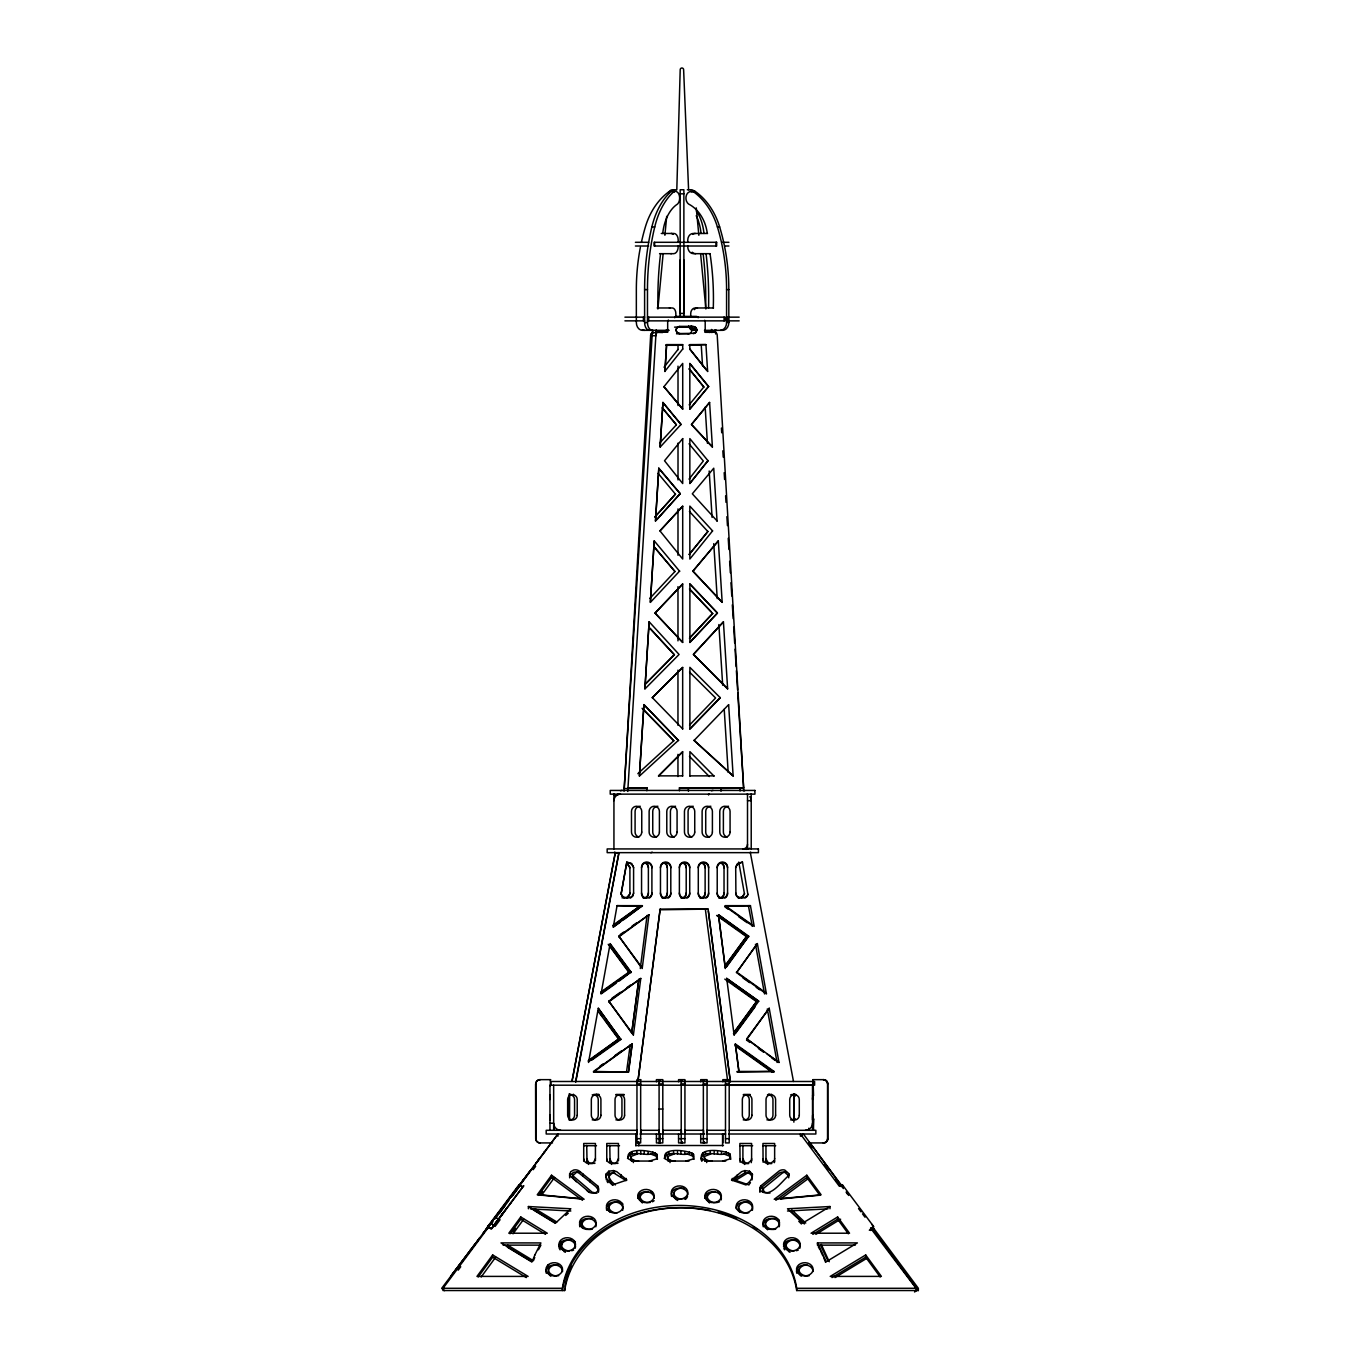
<?xml version="1.0" encoding="UTF-8"?>
<svg xmlns="http://www.w3.org/2000/svg" width="1360" height="1360" viewBox="0 0 1360 1360"><rect width="100%" height="100%" fill="white"/><g stroke="black" fill="none" stroke-linecap="round" stroke-linejoin="round"><path stroke-width="1.5" d="M550.086 1098.251L550.001 1099.492L550.001 1095.344M680.17 317.152L680.17 259.964M683.876 317.152L683.876 259.964M812.617 1117.631L812.804 1115.234L812.702 1120.028L812.583 1115.234M812.77 1098.251L812.77 1099.492L812.787 1094.698L812.583 1096.109M550.12 1120.028L550.035 1115.234L550.103 1118.617M550.001 1098.251L550.103 1097.095M550.001 1097.095L550.103 1096.109M812.617 1118.617L812.719 1117.631L812.787 1120.028M812.77 1096.109L812.583 1099.492L812.787 1095.344M550.001 1096.109L550.103 1095.344M812.702 1118.617L812.6 1120.028M550.018 1120.028L550.001 1117.631M813.28 1119.858L813.501 1118.617L813.127 1130.296M813.518 1130.228L813.552 1118.991M788.698 1177.845L788.749 1173.595L784.788 1170.059A5.916 4.726 0 0 0 782.289 1169.872A5.814 4.641 0 0 0 778.855 1171.215L760.631 1186.039L759.747 1190.17L762.518 1186.617L778.855 1173.442A5.814 4.641 0 0 1 784.737 1172.286L788.749 1175.822L788.749 1173.595M630.53 1156.136L631.533 1161.202L631.227 1156.374L637.568 1153.926M667.199 1156.136L668.202 1161.202L667.896 1156.374L674.237 1153.926M703.885 1156.136L704.871 1161.202L704.582 1156.374L710.923 1153.926M627.929 788.664L624.223 788.443L650.658 335.393A3.281 3.281 0 0 1 653.531 332.333M624.053 791.214L652.511 329.681M627.759 791.452L656.217 329.919M639.404 775.863L643.909 704.65L678.504 740.486L643.909 704.65M644.912 688.721L649.128 621.758L679.082 654.466L644.912 688.959L649.128 621.758M650.369 602.174L654.228 540.855L679.643 571.285M658.801 468.214L655.486 520.931L680.221 493.578L658.801 468.214L655.486 521.169M660.144 446.896L662.949 402.441L681.071 424.371L660.144 447.117L662.949 402.441M682.72 349.231L682.72 344.607L666.604 344.607L664.921 371.314L682.72 348.993M643.909 704.888L639.404 776.101L678.504 740.265M664.921 371.535L666.604 344.607M598.621 1187.943L598.621 1190.17L595.833 1186.617L579.496 1173.442A5.916 4.726 0 0 0 573.563 1172.286L569.619 1175.822L570.639 1171.725L573.563 1170.059A5.916 4.726 0 0 1 576.079 1169.872A5.814 4.641 0 0 1 579.496 1171.215L597.737 1186.039L598.434 1192.176L598.434 1189.949C596.258 1194.641 589.373 1193.774 586.534 1190.153M657.883 308.992L663.085 254.235M664.887 235.28L666.706 216.325M657.424 1159.315L656.778 1154.147C651.542 1150.118 623.798 1146.752 628.524 1158.975L632.774 1161.015L638.605 1161.049M694.11 1159.315L693.464 1154.147C688.228 1150.118 660.467 1146.752 665.21 1158.975L669.46 1161.015L675.291 1161.049M730.779 1159.315L730.133 1154.147C724.897 1150.118 697.136 1146.752 701.879 1158.975L701.879 1161.202L700.944 1159.315M752.403 1174.19L752.029 1177.692A23.154 18.496 0 0 1 749.513 1181.653L746.011 1184.968L731.459 1180.004L741.591 1171.674L744.855 1170.586L749.547 1171.215L752.403 1174.19L752.029 1179.919M640.288 968.558L647.071 915.45M642.192 968.558L648.975 914.77L618.817 936.19L640.951 966.892M660.161 909.109L637.891 1081.489L660.161 909.109L708.101 909.109L730.371 1081.319M631.737 1032.529L638.605 980.509M630.241 1044.667L626.603 1071.442M631.737 1033.209L638.894 979.115M628.507 1071.442L632.145 1043.97L593.487 1071.442L628.507 1072.122L593.487 1072.122L632.145 1043.97M633.352 1035.3L640.781 978.435L608.77 1001.181L632.128 1033.617M628.507 1072.122L632.145 1044.667M629.901 892.959L629.068 896.189L626.773 898.042M633.59 892.959L632.74 896.189L630.462 898.042M735.692 867.782L737.528 863.498L742.458 862.07L747.983 894.965M744.515 893.656L741.387 898.042M561.527 1242.598L561.238 1244.315A8.279 6.613 0 0 0 569.517 1250.928M627.521 1158.482C630.496 1149.353 644.708 1156.102 651.117 1153.926M664.207 1158.482C667.182 1149.353 681.394 1156.102 687.786 1153.926M700.876 1158.482C703.851 1149.353 718.063 1156.102 724.472 1153.926M595.425 1158.601L593.691 1162.205L591.481 1163.327A5.814 4.658 0 0 1 587.129 1163.157A5.916 4.726 0 0 1 584.341 1160.998L583.712 1158.907M618.46 1158.601L616.743 1162.205L614.533 1163.327A5.814 4.658 0 0 1 610.164 1163.157A5.916 4.726 0 0 1 607.376 1160.998L606.764 1158.907M751.281 1162.664L751.604 1158.601M774.639 1160.828L774.316 1162.664L774.639 1158.601M588.523 1062.466L598.298 1008.27L620.789 1039.516L591.906 1060.035M620.143 922.165L613.292 927.044L617.066 905.658L642.396 905.658L623.56 919.734M626.824 862.07L621.129 893.928L626.824 862.07L631.754 863.498L633.59 867.782M573.461 1094.239L573.291 1095.14L569.653 1094.46L573.376 1094.766M575.739 1082.186L618.885 853.332L615.23 852.652L571.999 1081.319L615.247 853.332M575.603 1081.489L618.885 852.652M534.735 1257.473L533.409 1260.72L507.45 1244.995M762.739 1190.17L762.739 1187.943L762.926 1192.176L763.64 1188.266L781.864 1173.442A5.814 4.641 0 0 1 786.522 1172.099M629.68 894.285L626.773 897.362L622.03 897.872M633.369 894.285C631.482 899.266 623.186 899.266 621.299 894.285M735.913 866.473L737.528 864.195L742.458 862.07M747.983 894.285C746.011 899.776 736.117 899.062 735.692 892.959M538.424 1249.789L540.906 1245.148L503.098 1245.131M572.628 1175.822L576.572 1172.286A5.916 4.726 0 0 1 580.312 1172.337M788.698 1175.601C781.796 1181.228 769.267 1199.928 759.934 1189.949L759.934 1192.176L759.747 1187.943M492.677 1254.957L476.986 1276.394L528.122 1276.411L492.677 1254.957L492.677 1257.184L478.193 1276.972M520.744 1216.962L508.844 1233.214L547.298 1233.231L520.744 1216.962L520.744 1219.189L510.034 1233.809M551.548 1175.227L537.234 1194.794L584.12 1199.248L551.548 1175.227L551.548 1177.471L538.424 1195.389M513.026 1231.582L515.406 1228.335M542.623 1191.53L540.243 1194.794L581.009 1198.67M481.185 1276.972L495.686 1257.184M513.026 1233.809L523.736 1219.189M541.433 1195.389L554.557 1177.471M757.367 943.602L736.491 972.655L757.367 943.602L766.445 993.956L738.157 973.845M734.689 1031.271L756.823 1001.181L734.91 985.609M733.465 1033.617L756.823 1001.181M734.145 1034.603L758.727 1001.181L726.699 978.435L758.727 1001.181M735.369 1033.617L755.038 1006.893M763.691 1051.586L746.708 1038.836L769.199 1008.27L778.974 1062.466L767.091 1054M746.708 1039.516L769.199 1008.27M724.642 966.212L746.776 936.19L741.744 932.62M724.642 966.892L746.776 936.19M748.68 936.19L725.305 967.878L718.522 914.77L748.68 936.19L726.546 966.892M533.154 1169.702L535.619 1166.353M710.056 1210.417A118.048 94.316 0 0 0 564.655 1290.538L443.02 1290.538L443.02 1288.294L488.563 1227.145L491.759 1228.675L523.787 1185.665L522.954 1186.753L519.928 1185.291L557.94 1134.002L557.94 1136.229M501.568 1208.87L503.251 1206.609L483.174 1233.299L503.37 1206.609L501.653 1208.87M458.201 1270.155L460.734 1266.755M495.074 1226.448L500.072 1219.733M508.759 1199.333L530.893 1169.94L505.937 1203.158M487.56 1228.93L487.56 1226.703L518.925 1184.849L518.925 1187.093L512.737 1195.355M451.282 1275.748L451.197 1275.748M470.594 1250.112L469.846 1250.996L470.509 1250.112M486.183 1229.321L486.744 1228.658M506.413 1202.495L508.198 1200.081M535.891 1163.395L536.979 1161.95M492.915 1221.79L486.081 1229.542M499.12 1213.528L509.014 1200.302M495.091 1218.883L505.121 1205.504M511.394 1197.123L518.925 1187.093M522.155 1181.619L523.311 1180.072M537.557 1161.1L539.104 1159.06L538.101 1160.437M498.763 1218.764L492.864 1226.601M460.309 1263.644L461.074 1262.76L460.411 1263.644M475.864 1242.972L450.636 1276.479L474.81 1244.536M477.309 1241.085L479.808 1237.77L477.394 1241.068M535.823 1163.395L536.724 1162.29M557.889 1134.087L441.66 1288.362L444.618 1290.606M492.915 1226.601L506.226 1208.836M501.194 1215.534L503.88 1211.998L501.364 1215.33M509.881 1204.025L511.173 1202.308M487.56 1226.703L489.209 1224.51M751.281 1160.437L747.66 1163.327A5.814 4.658 0 0 1 743.308 1163.157A5.916 4.726 0 0 1 740.52 1160.998L739.891 1158.907M774.316 1160.437L770.712 1163.327A5.814 4.658 0 0 1 766.343 1163.157A5.916 4.726 0 0 1 763.555 1160.998L762.943 1158.907M664.037 367.217L678.028 349.452M689.044 479.128L703.324 460.989L689.044 443.768M689.843 483.327L708.016 460.547M663.952 386.699L682.72 363.409L682.72 409.207L663.952 386.699L682.72 408.986M689.163 554.336L707.897 531.352M689.163 554.574L707.897 531.573L689.418 511.445M709.597 402.441L691.475 424.592L712.402 447.117L709.597 402.441L691.475 424.371L712.402 446.896M689.163 404.838L703.885 386.937L689.163 368.798M689.826 408.986L708.594 386.478L689.826 363.409L689.826 409.207L708.594 386.478M718.318 540.855L692.903 571.285L722.177 602.395L718.318 540.855L692.903 571.064L722.177 602.174M654.908 516.834L675.529 494.037L654.908 517.055M656.863 519.639L680.221 493.578M659.957 530.893L682.703 506.107L682.703 559.045L659.957 530.893L682.703 506.345M693.464 654.245L723.418 621.758L727.634 688.959L693.464 654.466L727.634 688.721M693.464 654.466L723.418 621.996M659.634 443.071L676.379 424.813L663.442 409.156M689.52 638.095L712.742 613.394L689.52 638.333M689.877 642.277L717.434 612.935L689.877 583.882L689.877 642.498L717.434 613.156L689.877 584.103M649.842 598.417L674.951 571.523L654.024 546.652M679.643 571.064L650.369 602.395L654.228 540.855M747.354 896.189L745.076 898.042M655.112 612.935L682.669 583.882L682.669 642.498L655.112 613.156L682.669 642.277M655.112 613.156L682.669 584.103M605.965 1174.19L608.804 1171.215L613.496 1170.586L616.76 1171.674L626.909 1180.004L612.34 1184.968L608.838 1181.653A23.154 18.496 0 0 1 606.339 1177.692L605.965 1174.19L606.339 1179.919M605.965 1176.417L608.804 1173.442L613.496 1172.813L626.093 1180.633L626.093 1178.389M612.918 1185.053L611.847 1183.88A23.154 18.496 0 0 1 609.348 1179.919L608.957 1176.417L611.813 1173.442L614.941 1173.034M689.537 725.084L715.598 697.986L689.537 672.112M689.877 728.875L720.29 697.544M728.654 704.65L694.042 740.486L733.142 776.101L728.654 704.888M644.674 684.692L674.39 654.687L650.131 628.405M644.674 684.913L674.39 654.687M658.529 776.101L682.652 751.893M682.669 667.573L652.256 697.765L682.669 667.335L682.669 729.096M637.84 773.704L673.812 740.724L643.535 709.563M565.709 1215.449L568.276 1213.239M806.803 1175.227L774.231 1199.248L821.134 1194.794L806.803 1175.227L806.803 1177.471L819.927 1195.389M775.863 1200.285L806.803 1177.471M780.504 1199.078L808.18 1178.661M869.329 1230.256L872.321 1228.063L917.558 1289.807L914.566 1292M613.088 925.14L640.492 905.658L613.088 925.82M642.396 905.658L613.292 927.044M620.279 934.507L623.628 932.127M631.992 926.16L637.024 922.59M618.817 936.887L648.975 914.77M600.814 992.086L629.102 971.975L609.45 945.285M600.814 992.766L629.102 972.655L608.226 944.299M601.052 993.259L631.006 971.975L610.13 943.602L601.052 993.956L616.029 983.297M619.361 980.934L631.006 971.975M611.915 998.274L620.347 992.29M627.096 987.496L630.462 985.099M608.77 1001.878L640.781 978.435M588.319 1060.562L618.885 1038.836L588.319 1061.259M588.523 1061.769L620.789 1038.836M599.981 1066.155L603.347 1063.775M615.111 1055.411L621.843 1050.634M837.624 1216.962L811.053 1233.231L849.524 1233.214L837.624 1216.962L837.624 1219.189L848.334 1233.809M812.838 1234.37L837.624 1219.189M815.83 1234.37L840.633 1219.189M829.974 1206.524L802.74 1223.065L787.525 1208.785L829.974 1206.524L829.974 1208.768M865.691 1254.957L830.229 1276.411L881.382 1276.394L865.691 1254.957L865.691 1257.184L880.175 1276.972M832.014 1277.567L865.691 1257.184M835.006 1277.567L866.915 1258.255M690.999 192.015L695.215 191.403A68.714 54.808 90 0 1 719.644 226.916A176.239 140.556 -90 0 1 728.824 289.578L728.824 322.592A7.735 6.171 -90 0 1 722.653 330.327L704.48 330.327M872.151 1224.51L873.8 1228.93L870.638 1230.46L870.638 1228.233L873.8 1226.703L842.435 1184.849L839.392 1186.311L800.428 1134.002L800.428 1136.229L803.42 1134.002L843.387 1188.572M752.403 1176.417L749.547 1173.442L744.855 1172.813L732.275 1180.633L732.275 1178.389M747.864 1172.813L735.267 1180.633L735.267 1178.389M813.229 1085.297L813.552 1095.769M722.755 1161.049L729.844 1158.975L730.133 1154.147M649.485 330.327A7.735 4.879 -90 0 1 644.606 322.592L644.606 289.578A176.239 111.163 90 0 1 651.865 226.916A68.714 43.333 90 0 1 671.194 191.403L674.526 192.015M671.194 191.403L676.328 191.352L678.317 193.103A6.953 4.386 90 0 1 678.419 202.929L677.535 204.051A38.369 24.208 90 0 0 662.728 233.461M749.53 848.249L745.977 849.388M792.217 1094.766L795.94 1094.443L792.285 1095.123L792.132 1094.239M738.259 898.042L742.679 896.563L744.464 893.928L738.769 862.07M561.731 1243.822L561.306 1246.083M781.32 1198.857L820.046 1195.185M711.807 332.316L715.513 332.095M650.743 852.652L650.998 852.635A2.074 2.074 0 0 0 652.137 852.108M787.525 1211.012L827.951 1208.87M687.31 189.788L691.203 189.754A3.689 3.689 0 0 1 694.654 192.253M769.947 1193.128L765.085 1192.38L762.926 1189.949M649.4 1161.049L656.489 1158.975L656.778 1154.147M686.086 1161.049L693.175 1158.975L693.464 1154.147M729.198 1085.297L812.498 1085.195L812.549 1130.296M680.17 313.905L680.17 189.754L683.876 189.754L683.876 313.905M707.302 233.461A38.369 30.6 90 0 0 688.602 204.051L687.463 202.929A6.953 5.542 -90 0 1 687.599 193.103L690.098 191.352L695.215 191.403M680.17 193.817L683.876 193.817M651.865 226.916L654.738 226.916A68.714 43.333 90 0 1 674.067 191.403M692.971 191.403A68.714 54.808 90 0 1 717.4 226.916L719.644 226.916M661.266 233.461L673.965 233.461A6.715 4.233 -90 0 1 678.198 240.176L678.198 242.301M707.506 233.461L693.09 233.461A6.715 5.355 -90 0 0 687.752 240.176L687.752 242.301M635.409 242.301L648.686 242.301M722.347 242.301L728.909 242.301M635.409 246.007L648.686 246.007M724.846 246.007L728.909 246.007M659.583 253.674L673.727 253.674A7.089 4.471 90 0 0 678.198 246.585L678.198 246.007M710.175 253.674L693.413 253.674A7.089 5.661 -90 0 1 687.752 246.585L687.752 246.007M644.606 289.578L647.479 289.578A176.239 111.163 -90 0 1 654.738 226.916M717.4 226.916A176.239 140.556 90 0 1 726.58 289.578L728.824 289.578M657.169 307.972L672.282 307.972A5.661 3.57 -90 0 1 675.852 313.633L675.852 317.152M713.507 307.972L695.215 307.972A5.661 4.522 -90 0 0 690.71 313.633L690.71 317.152M680.17 313.429L683.876 313.429M674.679 317.594A2.278 2.278 0 0 1 676.651 316.455L696.252 316.455A2.278 2.278 0 0 1 698.224 317.594M674.849 317.577A2.278 2.278 0 0 1 676.651 316.693L696.252 316.693A2.278 2.278 0 0 1 698.054 317.577M624.92 317.152L644.623 317.152M647.479 317.152L725.118 317.152L725.118 320.858L647.479 320.858M739.16 317.152L727.481 317.152L727.481 320.858L739.16 320.858M624.92 320.858L644.623 320.858M644.606 322.592L647.479 322.592A7.735 4.879 -90 0 0 652.358 330.327M720.426 330.327A7.735 6.171 -90 0 0 726.58 322.592L728.824 322.592M679.592 326.451L693.277 326.451A3.451 3.451 0 0 1 696.269 331.619L695.725 332.333A3.451 3.451 0 0 1 693.277 333.336L679.592 333.557A3.451 3.451 0 0 1 677.144 332.554L676.6 331.84A3.451 3.451 0 0 1 679.592 326.672L679.592 326.451A3.451 3.451 0 0 0 676.6 331.619L677.144 332.333A3.451 3.451 0 0 0 679.592 333.336L679.592 333.557M679.592 326.672L693.277 326.672A3.451 3.451 0 0 1 696.269 331.84L695.725 332.554A3.451 3.451 0 0 1 693.277 333.557L693.277 333.336M674.577 327.131L688.262 327.131A3.451 3.451 0 0 1 689.996 327.59M669.171 330.327L642.396 330.327A7.735 6.052 -90 0 1 636.344 322.592L636.344 289.578A176.239 138.057 90 0 1 640.39 247.299M696.83 330.327L692.75 330.327A7.276 4.454 90 0 1 688.636 325.822M655.826 334.951A3.298 3.298 0 0 1 659.107 331.857L667.675 331.857M705.194 331.857L713.915 331.857A3.281 3.281 0 0 1 717.196 334.951L743.631 787.984L721.021 788.222L721.021 791.214M655.673 332.316L662.66 332.537M705.313 332.316L708.73 332.316A3.298 3.298 0 0 1 709.954 332.537M676.532 333.795L688.262 333.795M707.625 371.535L705.942 344.607L689.826 344.607L689.826 349.231L706.367 369.954M666.604 344.828L682.72 344.828M689.826 344.828L705.942 344.607M665.941 345.066L678.028 345.066L678.028 349.69M689.163 345.066L701.25 345.066L702.542 365.84M665.941 345.287L678.028 345.287M689.163 345.287L701.25 345.066M682.652 775.863L658.529 775.863L682.652 751.655L682.652 776.101M689.894 775.863L714.017 775.863M646.833 787.984L627.929 787.763L646.833 787.763L646.833 790.772M679.422 787.984L743.631 787.763L679.422 787.763L679.422 790.772M628.371 788.222L647.003 788.222M680.153 788.222L688.432 788.222L688.432 791.214M628.371 788.443L647.003 788.443M680.153 788.443L688.432 788.443M721.021 788.443L739.925 788.222L740.095 790.993M613.938 795.005L617.644 795.005L617.644 793.815M747.507 800.666L751.213 800.666A6.528 6.528 0 0 0 749.853 796.688M750.431 905.658L725.101 905.658L754.205 926.347L750.431 905.658L725.101 906.355L752.505 925.82M642.396 906.355L617.066 905.658M659.583 909.789L708.101 909.109M737.086 1071.442L774.01 1071.442L737.086 1072.122M539.835 1079.653L550.698 1079.653M636.956 1083.903L640.662 1083.903M659.09 1083.903L662.796 1083.903M681.224 1083.903L684.93 1083.903M703.358 1083.903L707.064 1083.903M725.492 1083.903L729.198 1083.903M615.978 1094.46L624.053 1094.46M743.563 1094.46L750.125 1094.443M615.978 1095.14L624.053 1095.14M743.563 1095.14L750.125 1095.123M659.09 1109.029L662.796 1109.029M550.987 1085.195L550.987 1081.489L814.606 1081.489L814.606 1085.195L549.95 1085.195L549.95 1123.224L553.656 1123.224A7.072 7.072 0 0 0 560.728 1130.296M640.662 1130.296L659.277 1130.296L659.277 1134.002M662.796 1130.296L681.411 1130.296L681.411 1134.002M684.93 1130.296L703.545 1130.296L703.545 1134.002M707.064 1130.296L725.679 1130.296M729.198 1130.296L815.847 1130.296L815.847 1134.002L728.807 1134.002M640.033 1134.002L704.599 1134.002M706.639 1134.002L725.679 1134.002M636.956 1138.677L640.662 1138.677M656.438 1138.677L662.796 1138.677M678.572 1138.677L684.93 1138.677M700.706 1138.677L707.064 1138.677M725.492 1138.677L729.198 1138.677M539.835 1142.927L552.517 1142.927M808.605 1142.927L823.65 1142.927A4.25 4.25 0 0 0 827.9 1138.677L827.815 1083.903A4.25 4.25 0 0 0 823.65 1079.653L812.804 1079.653L812.872 1130.296M635.8 1145.511L723.452 1145.511M583.712 1145.715L596.479 1145.715M606.764 1145.715L619.514 1145.715M739.891 1145.715L752.658 1145.715M762.943 1145.715L775.693 1145.715M635.613 1161.049L652.392 1161.049M689.078 1161.049L672.299 1161.049L668.202 1158.975M708.968 1161.049L725.747 1161.049M817.462 1242.921L857.378 1242.904L826.251 1261.723L817.462 1242.921L817.462 1245.148L855.27 1245.131M443.02 1288.294L562.36 1288.294A118.048 94.316 0 0 1 679.541 1205.453A118.048 94.316 0 0 1 796.705 1288.294L916.045 1288.294L916.045 1290.538M562.36 1288.294L562.36 1290.538A118.048 94.316 0 0 1 679.541 1207.68A118.048 94.316 0 0 1 796.705 1290.538L918.34 1290.538L918.34 1288.294L874.055 1228.845M711.96 1161.049L706.129 1161.015L701.879 1158.975M596.938 1193.179L592.127 1192.21L572.679 1175.601L572.679 1177.845L576.351 1181.755M723.792 1153.926L730.133 1156.374M687.123 1153.926L693.464 1156.374M650.437 1153.926L656.778 1156.374M528.394 1206.524L570.826 1208.785L555.611 1223.065L528.394 1206.524L528.394 1208.768M530.4 1208.87L570.826 1211.012M652.341 332.537L656.03 332.775M652.154 335.631L655.843 335.852M615.842 852.652L615.587 852.635A1.904 1.904 0 0 1 614.516 852.108M799.629 1243.822L800.054 1246.083M704.871 1158.975L709.121 1161.015M631.533 1158.975L635.783 1161.015M734.468 1180.004L749.02 1184.968M765.952 1158.601L767.669 1162.205L769.879 1163.327A5.814 4.658 0 0 0 771.8 1163.582M742.9 1158.601L744.617 1162.205L746.827 1163.327A5.814 4.658 0 0 0 748.748 1163.582M609.773 1158.601L611.49 1162.205L613.7 1163.327A5.814 4.658 0 0 0 615.621 1163.582M586.721 1158.601L588.438 1162.205L590.648 1163.327A5.814 4.658 0 0 0 592.569 1163.582M507.45 1247.222L531.658 1261.859M492.677 1257.184L526.354 1277.567M535.024 1208.734L556.801 1221.96M533.205 1209.856L554.982 1223.099M520.744 1219.189L545.53 1234.37M738.82 898.042L736.542 896.189M626.773 863.379L629.901 867.782M624.206 898.042L621.928 896.189L621.129 893.231M724.914 906.882L728.331 909.313M738.616 916.623L747.167 922.709M718.522 914.77L748.68 936.887M719.967 917.15L724.999 920.72M728.348 923.1L738.395 930.24M716.618 915.45L746.776 936.887M736.491 971.975L766.445 993.259M742.917 977.891L749.564 982.617M756.228 987.343L759.56 989.723M728.178 980.815L731.544 983.212M724.812 979.115L756.823 1001.878M746.708 1038.836L778.974 1062.466M746.504 1040.043L749.904 1042.457M758.387 1048.492L763.487 1052.113M771.987 1058.148L775.387 1060.562M735.352 1043.97L738.99 1072.122L735.352 1043.97L774.01 1071.442M735.352 1044.667L774.01 1072.122M736.814 1046.367L772.106 1071.442M735.131 1045.857L772.106 1072.122M551.548 1177.471L582.488 1200.285M519.571 1184.934L522.529 1187.161L491.011 1229.015L488.053 1226.771M495.397 1217.03L498.372 1219.257M490.807 1223.15L493.782 1225.377M589.543 1192.397L569.67 1175.601M615.349 1184.968L611.847 1181.653A23.154 18.496 0 0 1 609.348 1177.692L608.957 1174.19L608.957 1176.417M791.809 1209.907L805.749 1223.065M790.534 1211.012L804.423 1223.966M694.042 740.265L733.142 775.863M714.017 776.101L689.894 751.655L689.894 776.101M689.452 756.381L709.325 776.56M798.779 1221.28L801.431 1223.966M652.256 697.544L682.669 728.875M642.09 708.305L673.812 740.724M689.52 588.931L711.297 611.864M689.52 589.152L712.742 613.615M648.703 627.096L674.39 654.925M717.06 520.931L692.325 493.816L713.745 468.214L717.06 521.169M658.801 468.435L680.221 493.816M658.121 473.416L675.529 494.258M654.024 546.873L674.951 571.523M662.949 402.662L681.071 424.592M662.133 407.813L676.379 424.813M689.826 363.63L708.594 386.699M689.163 369.036L703.885 387.158M689.826 348.993L707.625 371.314M765.952 1145.375L765.952 1160.828L767.669 1164.432L767.669 1162.205M742.9 1145.375L742.9 1160.828L744.617 1164.432L744.617 1162.205M870.638 1228.233L916.045 1288.294M809.625 1142.366L841.449 1185.291M846.158 1192.04L848.708 1195.457M858.534 1208.564L861.016 1211.879M862.512 1213.868L865.028 1217.217M874.055 1231.072L918.34 1290.538M809.625 1144.593L812.09 1147.942M824.5 1164.687L828.223 1169.702M835.652 1179.749L840.616 1186.43L840.616 1184.203M618.817 936.19L642.192 967.878M610.13 944.299L631.006 972.655M608.77 1001.181L633.352 1034.603M620.789 1039.516L598.298 1008.27M600.151 1013.37L602.65 1016.753M605.149 1020.153L617.644 1037.136M597.652 1010.65L618.885 1039.516M846.481 1192.771L847.195 1193.757M821.287 1244.468L829.26 1261.723M820.454 1245.148L827.951 1260.72M818.278 1246.695L819.927 1249.789M633.369 866.473C630.088 861.747 624.937 861.322 629.901 867.102L629.901 893.656M820.76 1251.336L822.902 1255.943M823.633 1257.473L825.605 1262.335M750.346 852.652L793.492 1081.489M752.301 926.347L748.527 906.355M755.463 944.299L764.541 993.956M767.295 1008.95L777.087 1062.466M735.913 894.965L735.692 867.102M763.096 1162.222L762.943 1143.488L774.639 1143.488L774.639 1158.941M740.061 1162.222L739.891 1143.488L751.604 1143.488L751.604 1160.828M726.699 978.435L734.145 1035.3M718.522 915.45L725.305 968.558M730.337 1082.016L708.356 911.047M727.702 1081.489L705.432 909.789M696.252 207.893L698.853 235.28M700.655 254.235L705.874 308.992M705.16 407.133L707.438 443.343M709.172 471.002L712.096 517.395M713.762 543.643L717.23 598.621M718.862 624.546L722.687 685.219M724.217 709.291L728.178 772.361M715.394 330.123L715.632 333.982M721.429 428.077L721.718 432.786M722.84 450.806L723.231 457.13M724.183 472.668L724.608 479.485M725.611 495.856L726.002 502.333M726.886 516.664L727.447 525.606M728.229 538.305L728.926 549.542M729.64 561.306L730.354 572.798M730.966 582.743L731.782 596.054M732.326 604.86L733.193 618.715M733.703 627.181L734.672 642.923M735.063 649.196L736.134 666.638M736.389 670.701L737.562 689.707M737.749 692.767L743.801 790.772M711.637 329.46L711.824 332.554M553.673 1130.228L553.656 1085.195M549.967 1130.228L549.95 1123.224M688.585 189.754L683.621 69.751A1.717 1.717 0 0 0 681.955 68A1.717 1.717 0 0 0 680.204 69.666L676.804 189.805L672.537 189.754A3.689 3.689 0 0 0 668.916 193.154M572.628 1173.595L572.679 1177.845M569.619 1173.595L569.67 1177.845M808.843 1130.058L808.826 1128.222M812.77 1115.234L812.77 1116.475M550.086 1115.234L550.086 1116.475M842.435 1184.849L842.435 1187.093M813.076 1079.653L813.144 1096.449M796.705 1288.294L796.705 1290.538M794.206 1093.763L794.138 1120.147M793.968 1093.763L793.866 1122.17M766.275 1160.437L766.275 1162.664M760.631 1186.039L760.631 1188.266M751.213 793.815L751.213 848.929M749.547 1171.215L749.547 1173.442M747.507 794.359L747.507 848.929M744.855 1170.586L744.855 1172.813M743.223 1160.437L743.223 1162.664M737.358 1174.734L737.358 1176.961M728.365 317.152L728.365 320.858M728.484 1152.634L728.484 1154.861M726.58 289.578L726.58 322.592M726.546 1079.653L726.546 1080.537M726.172 1151.784L726.172 1154.028M725.492 1079.653L725.492 1142.927L729.198 1142.927L729.198 1079.653L722.84 1079.653L722.84 1081.778M724.064 317.152L724.064 320.858M722.84 1134.002L722.84 1142.927M722.568 1134.002L722.568 1145.817M721.463 1151.699L721.463 1153.926M717.57 1151.699L717.57 1153.926M716.023 242.301L716.023 246.007M713.915 331.857L705.194 332.078L705.194 321.895A2.652 2.652 0 0 0 704.65 320.28M714.153 1151.699L714.153 1153.926M710.243 1151.699L710.243 1153.926M708.611 794.138L708.611 795.005A4.573 4.573 0 0 1 708.781 793.815M707.251 1130.296L707.251 1134.002M706.69 1160.369L706.69 1162.596M705.551 1151.784L705.551 1154.028M704.412 1079.653L704.412 1080.537M704.412 1141.686L704.412 1142.927M703.358 1079.653L703.358 1142.927M703.239 1152.634L703.239 1154.861M700.706 1081.778L700.706 1079.653L707.064 1079.653L707.064 1142.927L700.706 1142.927L700.706 1134.002M691.815 1152.634L691.815 1154.861M689.486 1151.784L689.486 1154.028M685.117 1130.296L685.117 1134.002M684.794 1151.699L684.794 1153.926M682.278 1079.653L682.278 1080.537M682.278 1141.686L682.278 1142.927M681.224 1079.653L681.224 1142.927M680.884 1151.699L680.884 1153.926M678.572 1081.778L678.572 1079.653L684.93 1079.653L684.93 1142.927L678.572 1142.927L678.572 1134.002M678.011 366.163L678.011 405.518M678.011 443.122L678.011 479.944M677.994 508.912L677.994 555.288M677.977 586.653L677.977 640.866M677.96 670.14L677.96 725.305M677.96 754.358L677.96 776.56M677.484 1151.699L677.484 1153.926M673.574 1151.699L673.574 1153.926M670.021 1160.369L670.021 1162.596M668.882 1151.784L668.882 1154.028M666.553 1152.634L666.553 1154.861M662.983 1130.296L662.983 1134.002M660.144 1079.653L660.144 1080.537M660.144 1134.002L660.144 1142.927M659.107 331.857L667.675 332.078L667.675 321.895A2.652 2.652 0 0 1 668.44 320.025M659.09 1079.653L659.09 1142.927M656.438 1081.778L656.438 1079.653L662.796 1079.653L662.796 1142.927L656.438 1142.927L656.438 1134.002M655.129 1152.634L655.129 1154.861M654.636 242.301L654.636 246.007M652.817 1151.784L652.817 1154.028M650.658 335.393L650.658 335.631A3.281 3.281 0 0 1 653.531 332.571M648.686 317.152L648.686 320.858M648.125 1151.699L648.125 1153.926M647.479 289.578L647.479 322.592M644.215 1151.699L644.215 1153.926M643.416 317.152L643.416 320.858M640.849 1130.296L640.849 1134.002M640.798 1151.699L640.798 1153.926M638.792 1141.669L638.792 1145.817M638.01 1079.653L638.01 1080.537M638.01 1141.686L638.01 1142.927M636.888 1151.699L636.888 1153.926M635.8 1134.002L635.8 1145.817M633.59 867.102L633.59 893.656M633.352 1160.369L633.352 1162.596M632.196 1151.784L632.196 1154.028M629.884 1152.634L629.884 1154.861M621.01 1174.734L621.01 1176.961M618.46 1160.828L618.46 1143.488L606.764 1143.488L606.764 1161.134M613.938 793.815L613.938 848.929M613.496 1170.586L613.496 1172.813M611.49 1162.205L611.49 1164.432M610.096 1160.437L610.096 1162.664L609.773 1145.375M608.804 1171.215L608.804 1173.442M597.737 1186.039L597.737 1188.266M595.425 1160.828L595.425 1143.488L583.712 1143.488L583.712 1161.134M589.883 1179.579L589.883 1181.806M588.438 1162.205L588.438 1164.432M587.044 1160.437L587.044 1162.664L586.721 1145.375M582.879 1173.935L582.879 1176.162M569.534 1093.763L569.551 1120.147M569.347 1093.763L569.262 1120.147M564.655 1288.294L564.655 1290.538M553.979 1124.499L553.979 1130.296M550.341 1079.653L550.341 1085.943M548.335 1264.715L548.335 1266.942M535.585 1083.903L535.687 1138.677A4.25 4.25 0 0 0 539.937 1142.927M696.507 330.327A7.276 5.797 -90 0 1 691.152 325.822M710.022 253.674A236.402 188.53 90 0 1 713.286 307.972M697.238 330.072A7.276 5.797 -90 0 1 696.524 329.766M695.844 329.341A7.276 5.797 -90 0 1 694.637 328.185M694.263 309.638A5.661 4.522 -90 0 1 695.725 308.414M696.864 308.023A5.661 4.522 -90 0 1 697.459 307.972M695.64 253.674A7.089 5.661 90 0 1 694.909 253.623M694.178 253.436A7.089 5.661 90 0 1 692.206 252.212M692.665 234.362A6.715 5.355 -90 0 1 695.334 233.461M715.853 329.732A7.735 4.726 -90 0 1 714.663 330.259M695.674 330.327A7.276 4.454 90 0 1 691.56 325.822M706.061 253.674A236.402 144.806 -90 0 1 708.56 307.972M696.388 210.936A38.369 23.511 90 0 1 703.97 233.461M711.739 330.259A7.735 4.726 -90 0 1 711.11 330.327M703.12 253.674A236.402 144.806 -90 0 1 705.636 307.972M696.218 215.696A38.369 23.511 -90 0 1 701.046 233.461M644.708 330.327A7.735 6.052 -90 0 1 642.396 329.732M668.066 329.766A7.276 5.695 90 0 1 665.89 330.327M669.358 191.403A68.714 53.822 -90 0 0 645.371 226.916A176.239 138.057 90 0 0 641.444 242.131M669.409 307.972A5.661 3.57 -90 0 1 669.868 308.023M671.432 253.623A7.089 4.471 -90 0 1 670.854 253.674M671.092 233.461A6.715 4.233 -90 0 1 673.2 234.362M658.002 307.972A236.402 149.09 90 0 1 660.586 253.674M620.466 790.789A4.573 4.573 0 0 1 622.217 790.432M691.883 837.063A5.134 5.134 0 0 1 688.075 832.082L688.075 811.393A5.134 5.134 0 0 1 693.209 806.242M709.546 837.063A5.134 5.134 0 0 1 705.721 832.082L705.721 811.393A5.134 5.134 0 0 1 710.872 806.242M727.192 837.063A5.134 5.134 0 0 1 723.384 832.082L723.384 811.393A5.134 5.134 0 0 1 728.535 806.242M674.22 837.063A5.134 5.134 0 0 1 670.412 832.082L670.412 811.393A5.134 5.134 0 0 1 675.546 806.242M638.894 837.063A5.134 5.134 0 0 1 635.086 832.082L635.086 811.393A5.134 5.134 0 0 1 640.22 806.242M657.883 806.242A5.134 5.134 0 0 0 652.749 811.393L652.749 832.082A5.134 5.134 0 0 0 656.557 837.063M750.635 852.108A1.904 1.904 0 0 1 750.023 852.516M690.71 328.134A3.451 3.451 0 0 1 691.254 332.299L690.71 333.013A3.451 3.451 0 0 1 688.262 334.016M613.938 800.666A6.528 6.528 0 0 1 620.466 794.138M742.934 790.432A4.573 4.573 0 0 1 744.685 790.789M747.337 793.815A4.573 4.573 0 0 1 747.507 795.005M747.507 844.373A4.573 4.573 0 0 1 742.934 848.929M711.433 790.789A4.573 4.573 0 0 1 713.184 790.432M594.048 1094.239A6.664 6.562 0 0 0 597.38 1095.123L597.38 1094.443A6.664 6.562 0 0 1 595.646 1094.205M769.046 1094.273A6.545 6.426 0 0 1 767.465 1094.919M721.446 898.042A5.168 5.083 0 0 0 724.03 893.656L724.03 867.102A5.168 5.083 0 0 0 723.333 864.552M720.205 862.886A5.168 5.083 0 0 1 724.03 867.782M664.717 898.042A5.168 5.083 0 0 0 667.301 893.656L667.301 867.102A5.168 5.083 0 0 0 664.717 862.699M663.459 862.886A5.168 5.083 0 0 1 667.301 867.782M645.796 898.042A5.168 5.083 0 0 0 648.38 893.656L648.38 867.102A5.168 5.083 0 0 0 645.796 862.699M644.555 862.886A5.168 5.083 0 0 1 648.38 867.782M683.621 898.042A5.168 5.083 0 0 0 686.205 893.656L686.205 867.102A5.168 5.083 0 0 0 683.621 862.699M682.38 862.886A5.168 5.083 0 0 1 686.205 867.782M702.542 898.042A5.168 5.083 0 0 0 705.126 893.656L705.126 867.102A5.168 5.083 0 0 0 704.429 864.552M701.284 862.886A5.168 5.083 0 0 1 705.126 867.782M724.03 892.959A5.168 5.083 0 0 1 718.862 898.042M721.446 862.699A5.168 5.083 0 0 1 722.517 863.498M667.301 892.959A5.168 5.083 0 0 1 662.133 898.042M648.38 892.959A5.168 5.083 0 0 1 643.212 898.042M686.205 892.959A5.168 5.083 0 0 1 681.037 898.042M705.126 892.959A5.168 5.083 0 0 1 699.958 898.042M702.542 862.699A5.168 5.083 0 0 1 703.613 863.498M771.545 1094.239A6.664 6.562 0 0 1 768.213 1095.123L768.213 1094.443A6.664 6.562 0 0 0 769.947 1094.205M598.978 1095.089A6.545 6.426 0 0 1 596.547 1094.273M649.315 898.042A5.168 5.083 0 0 0 651.899 893.656L651.899 867.102A5.168 5.083 0 0 0 646.731 862.019A5.168 5.083 0 0 0 641.563 867.102L641.563 893.656A5.168 5.083 0 0 0 644.147 898.042M641.563 867.782A5.168 5.083 0 0 1 646.731 862.699A5.168 5.083 0 0 1 651.899 867.782M706.044 898.042A5.168 5.083 0 0 0 708.628 893.656L708.628 867.102A5.168 5.083 0 0 0 703.46 862.019A5.168 5.083 0 0 0 698.292 867.102L698.292 893.656A5.168 5.083 0 0 0 700.876 898.042M698.292 867.782A5.168 5.083 0 0 1 703.46 862.699A5.168 5.083 0 0 1 708.628 867.782M727.362 894.965A5.168 5.083 0 0 0 727.549 893.656L727.549 867.102A5.168 5.083 0 0 0 722.381 862.019A5.168 5.083 0 0 0 717.213 867.102L717.213 893.656A5.168 5.083 0 0 0 719.797 898.042M726.852 896.189A5.168 5.083 0 0 1 724.965 898.042M717.213 867.782A5.168 5.083 0 0 1 722.381 862.699A5.168 5.083 0 0 1 727.549 867.782M687.14 898.042A5.168 5.083 0 0 0 689.724 893.656L689.724 867.102A5.168 5.083 0 0 0 684.556 862.019A5.168 5.083 0 0 0 679.388 867.102L679.388 893.656A5.168 5.083 0 0 0 681.972 898.042M679.388 867.782A5.168 5.083 0 0 1 684.556 862.699A5.168 5.083 0 0 1 689.724 867.782M668.219 898.042A5.168 5.083 0 0 0 670.803 893.656L670.803 867.102A5.168 5.083 0 0 0 665.635 862.019A5.168 5.083 0 0 0 660.467 867.102L660.467 893.656A5.168 5.083 0 0 0 663.051 898.042M660.467 867.782A5.168 5.083 0 0 1 665.635 862.699A5.168 5.083 0 0 1 670.803 867.782M598.978 1094.409A6.545 6.426 0 0 1 598.128 1094.239M651.899 892.959A5.168 5.083 0 0 1 646.731 898.042A5.168 5.083 0 0 1 641.563 892.959M708.628 892.959A5.168 5.083 0 0 1 703.46 898.042A5.168 5.083 0 0 1 698.292 892.959M727.549 892.959A5.168 5.083 0 0 1 722.381 898.042A5.168 5.083 0 0 1 717.213 892.959M689.724 892.959A5.168 5.083 0 0 1 684.556 898.042A5.168 5.083 0 0 1 679.388 892.959M670.803 892.959A5.168 5.083 0 0 1 665.635 898.042A5.168 5.083 0 0 1 660.467 892.959M823.378 1079.653A4.25 4.25 0 0 1 827.628 1083.903M827.645 1138.677A4.25 4.25 0 0 1 823.395 1142.927M823.293 1079.653A4.25 4.25 0 0 1 827.543 1083.903L827.543 1138.677A4.25 4.25 0 0 1 823.31 1142.927M535.687 1083.903A4.25 4.25 0 0 1 539.937 1079.653M540.124 1079.653A4.25 4.25 0 0 0 535.874 1083.903L535.942 1138.677A4.25 4.25 0 0 0 540.124 1142.927M812.498 1123.224A7.072 7.072 0 0 1 805.426 1130.296M790.602 1094.868A4.794 4.794 0 0 1 795.226 1096.109M795.226 1118.617A4.794 4.794 0 0 1 790.602 1119.858M768.162 1094.698A4.794 4.794 0 0 1 772.956 1099.492L772.956 1115.234A4.794 4.794 0 0 1 766.921 1119.858M743.24 1094.868A4.794 4.794 0 0 1 749.258 1099.492L749.258 1115.234A4.794 4.794 0 0 1 743.24 1119.858M592.229 1094.868A4.794 4.794 0 0 1 598.247 1099.492L598.247 1115.234A4.794 4.794 0 0 1 592.229 1119.858M569.772 1094.698A4.794 4.794 0 0 1 574.566 1099.492L574.566 1115.234A4.794 4.794 0 0 1 569.772 1120.028M617.151 1094.698A4.794 4.794 0 0 1 621.945 1099.492L621.945 1115.234A4.794 4.794 0 0 1 615.91 1119.858M595.017 1163.157A5.814 4.658 0 0 1 593.742 1163.48M618.069 1163.157A5.814 4.658 0 0 1 616.794 1163.48M573.648 1250.044A8.279 6.613 0 0 1 571.659 1250.707M565.386 1252.271A8.279 6.613 0 0 1 563.669 1251.217M562.343 1249.84A8.279 6.613 0 0 1 561.238 1246.542L561.527 1244.825A8.279 6.613 0 0 1 571.659 1240.15M573.648 1240.813A8.279 6.613 0 0 1 575.365 1241.867M809.234 1275.68A8.279 6.613 0 0 1 807.092 1275.918L804.95 1275.68A8.279 6.613 0 0 1 798.813 1269.305M801.244 1276.207A8.279 6.613 0 0 1 799.442 1268.999A8.279 6.613 0 0 1 807.092 1264.919M609.824 1211.93A8.279 6.613 0 0 1 610.419 1204.586A8.279 6.613 0 0 1 619.123 1202.24M621.129 1202.886A8.279 6.613 0 0 1 622.829 1203.94M616.981 1213.001A8.279 6.613 0 0 1 608.991 1204.671M798.286 1250.044A8.279 6.613 0 0 1 796.28 1250.707M794.138 1250.928A8.279 6.613 0 0 1 786.148 1242.598M790.007 1252.271A8.279 6.613 0 0 1 788.29 1251.217M786.964 1249.84A8.279 6.613 0 0 1 788.29 1241.867A8.279 6.613 0 0 1 798.286 1240.813M685.967 1198.228A8.279 6.613 0 0 1 683.978 1198.891M681.836 1199.112A8.279 6.613 0 0 1 673.557 1192.516M677.688 1200.472A8.279 6.613 0 0 1 674.186 1192.21A8.279 6.613 0 0 1 683.978 1188.351M748.816 1212.78A8.279 6.613 0 0 1 738.395 1206.388M739.5 1211.93A8.279 6.613 0 0 1 740.112 1204.586A8.279 6.613 0 0 1 748.816 1202.24M767.686 1229.763A8.279 6.613 0 0 1 766.36 1221.773A8.279 6.613 0 0 1 775.676 1218.696M777.665 1219.359A8.279 6.613 0 0 1 779.382 1220.413M709.546 1202.937A8.279 6.613 0 0 1 707.744 1195.746A8.279 6.613 0 0 1 715.394 1191.649M717.536 1191.887A8.279 6.613 0 0 1 719.525 1192.55M775.676 1229.236A8.279 6.613 0 0 1 765.544 1221.144M719.525 1201.764A8.279 6.613 0 0 1 710.362 1201.288A8.279 6.613 0 0 1 707.404 1194.335M642.413 1202.937A8.279 6.613 0 0 1 640.611 1195.746A8.279 6.613 0 0 1 648.261 1191.649M650.403 1191.887A8.279 6.613 0 0 1 652.409 1192.55M654.109 1200.71A8.279 6.613 0 0 1 652.409 1201.764M650.403 1202.427A8.279 6.613 0 0 1 640.271 1194.335M558.705 1275.68A8.279 6.613 0 0 1 548.573 1267.588M550.715 1276.207A8.279 6.613 0 0 1 549.389 1268.217A8.279 6.613 0 0 1 558.705 1265.14M582.964 1228.386A8.279 6.613 0 0 1 583.559 1221.059A8.279 6.613 0 0 1 592.263 1218.696M564.995 1286.271A118.048 94.316 0 0 1 571.489 1266.245M592.263 1229.236A8.279 6.613 0 0 1 582.131 1221.144M717.876 1212.185A118.048 94.316 0 0 1 736.644 1218.475M753.304 1226.941A118.048 94.316 0 0 1 756.738 1229.117M750.465 1182.639A23.154 18.496 0 0 1 749.513 1183.88M607.886 1182.639A23.154 18.496 0 0 1 607.053 1181.313M784.686 1249.84A8.279 6.613 0 0 1 783.853 1248.259M783.564 1246.542A8.279 6.613 0 0 1 790.772 1239.98A8.279 6.613 0 0 1 799.85 1244.825L800.122 1246.542A8.279 6.613 0 0 1 799.85 1248.259M546.278 1273.249A8.279 6.613 0 0 1 547.094 1268.217L548.42 1266.857A8.279 6.613 0 0 1 557.43 1265.429A8.279 6.613 0 0 1 562.547 1271.532M736.1 1208.615A8.279 6.613 0 0 1 745.467 1202.07A8.279 6.613 0 0 1 752.369 1210.332M560.065 1249.84A8.279 6.613 0 0 1 566.151 1239.98A8.279 6.613 0 0 1 575.212 1248.259M687.531 1196.443A8.279 6.613 0 0 1 685.389 1199.418M671.534 1196.443A8.279 6.613 0 0 1 678.453 1188.181A8.279 6.613 0 0 1 687.82 1194.743M606.696 1210.332A8.279 6.613 0 0 1 614.686 1202.002A8.279 6.613 0 0 1 622.693 1210.332M579.836 1226.788A8.279 6.613 0 0 1 587.826 1218.475A8.279 6.613 0 0 1 595.833 1226.788M637.687 1198.262A8.279 6.613 0 0 1 645.966 1191.649A8.279 6.613 0 0 1 654.245 1198.262M704.82 1198.262A8.279 6.613 0 0 1 714.187 1191.717A8.279 6.613 0 0 1 721.089 1199.979M763.249 1226.788A8.279 6.613 0 0 1 771.239 1218.475A8.279 6.613 0 0 1 779.229 1226.788M796.807 1273.249A8.279 6.613 0 0 1 803.726 1264.97A8.279 6.613 0 0 1 813.076 1271.532M534.735 1255.246L532.1 1261.723L500.99 1242.904L540.906 1242.921L534.735 1255.246M544.595 1151.784L543.898 1152.702L544.612 1151.784M504.118 1205.538L502.078 1208.275L504.118 1205.538M708.016 460.768L689.843 483.548L689.843 438.6L708.016 460.768M712.589 530.893L689.843 559.045L689.843 506.107L712.589 530.893M682.703 438.6L664.53 460.768L682.703 483.548L682.703 438.6M548.42 1264.63L547.094 1265.99A8.279 6.613 0 0 0 554.268 1275.918L556.41 1275.68A8.279 6.613 0 0 0 561.442 1265.99A8.279 6.613 0 0 0 548.42 1264.63M720.29 697.765L689.877 729.096L689.877 667.335L720.29 697.765M716.652 242.301L654.109 242.301L654.109 246.007L716.652 246.007L716.652 242.301M754.919 790.432L610.232 790.432L610.232 794.138L754.919 794.138L754.919 790.432M758.421 848.929L607.172 848.929L607.172 852.652L758.421 852.652L758.421 848.929M640.662 1079.653L636.956 1079.653L636.956 1142.927L640.662 1142.927L640.662 1079.653M637.143 1130.296L546.193 1130.296L546.193 1134.002L637.143 1134.002L637.143 1130.296M800.122 1244.315L799.85 1242.598A8.279 6.613 0 0 0 786.522 1239.249A8.279 6.613 0 0 0 788.358 1250.299A8.279 6.613 0 0 0 800.122 1244.315M799.289 1115.234L799.289 1099.492A4.794 4.794 0 0 0 794.512 1094.698A4.794 4.794 0 0 0 789.718 1099.492L789.718 1115.234A4.794 4.794 0 0 0 794.512 1120.028A4.794 4.794 0 0 0 799.289 1115.234M775.608 1115.234L775.608 1099.492A4.794 4.794 0 0 0 770.814 1094.698A4.794 4.794 0 0 0 766.02 1099.492L766.02 1115.234A4.794 4.794 0 0 0 770.814 1120.028A4.794 4.794 0 0 0 775.608 1115.234M751.927 1115.234L751.927 1099.492A4.794 4.794 0 0 0 747.133 1094.698A4.794 4.794 0 0 0 742.339 1099.492L742.339 1115.234A4.794 4.794 0 0 0 747.133 1120.028A4.794 4.794 0 0 0 751.927 1115.234M730.065 832.082L730.065 811.393A5.134 5.134 0 0 0 724.914 806.242A5.134 5.134 0 0 0 719.78 811.393L719.78 832.082A5.134 5.134 0 0 0 724.914 837.233A5.134 5.134 0 0 0 730.065 832.082M712.402 832.082L712.402 811.393A5.134 5.134 0 0 0 707.251 806.242A5.134 5.134 0 0 0 702.117 811.393L702.117 832.082A5.134 5.134 0 0 0 707.251 837.233A5.134 5.134 0 0 0 712.402 832.082M694.739 832.082L694.739 811.393A5.134 5.134 0 0 0 689.588 806.242A5.134 5.134 0 0 0 684.454 811.393L684.454 832.082A5.134 5.134 0 0 0 689.588 837.233A5.134 5.134 0 0 0 694.739 832.082M677.076 832.082L677.076 811.393A5.134 5.134 0 0 0 671.942 806.242A5.134 5.134 0 0 0 666.791 811.393L666.791 832.082A5.134 5.134 0 0 0 671.942 837.233A5.134 5.134 0 0 0 677.076 832.082M659.413 832.082L659.413 811.393A5.134 5.134 0 0 0 654.279 806.242A5.134 5.134 0 0 0 649.128 811.393L649.128 832.082A5.134 5.134 0 0 0 654.279 837.233A5.134 5.134 0 0 0 659.413 832.082M641.75 832.082L641.75 811.393A5.134 5.134 0 0 0 636.616 806.242A5.134 5.134 0 0 0 631.482 811.393L631.482 832.082A5.134 5.134 0 0 0 636.616 837.233A5.134 5.134 0 0 0 641.75 832.082M624.597 1115.234L624.597 1099.492A4.794 4.794 0 0 0 619.803 1094.698A4.794 4.794 0 0 0 615.026 1099.492L615.026 1115.234A4.794 4.794 0 0 0 619.803 1120.028A4.794 4.794 0 0 0 624.597 1115.234M600.916 1115.234L600.916 1099.492A4.794 4.794 0 0 0 596.122 1094.698A4.794 4.794 0 0 0 591.328 1099.492L591.328 1115.234A4.794 4.794 0 0 0 596.122 1120.028A4.794 4.794 0 0 0 600.916 1115.234M577.218 1115.234L577.218 1099.492A4.794 4.794 0 0 0 572.441 1094.698A4.794 4.794 0 0 0 567.647 1099.492L567.647 1115.234A4.794 4.794 0 0 0 572.441 1120.028A4.794 4.794 0 0 0 577.218 1115.234M740.248 1212.117A8.279 6.613 0 0 0 752.658 1206.388A8.279 6.613 0 0 0 740.248 1200.659A8.279 6.613 0 0 0 740.248 1212.117M563.091 1250.044A8.279 6.613 0 0 0 575.501 1244.315A8.279 6.613 0 0 0 563.091 1238.586A8.279 6.613 0 0 0 563.091 1250.044M675.393 1198.228A8.279 6.613 0 0 0 687.82 1192.516A8.279 6.613 0 0 0 675.393 1186.787A8.279 6.613 0 0 0 675.393 1198.228M610.555 1212.117A8.279 6.613 0 0 0 622.965 1206.388A8.279 6.613 0 0 0 610.555 1200.659A8.279 6.613 0 0 0 610.555 1212.117M581.978 1227.536A8.279 6.613 0 0 0 595.833 1224.561A8.279 6.613 0 0 0 585.684 1216.469A8.279 6.613 0 0 0 581.978 1227.536M641.835 1201.764A8.279 6.613 0 0 0 654.245 1196.035A8.279 6.613 0 0 0 641.835 1190.306A8.279 6.613 0 0 0 641.835 1201.764M708.968 1201.764A8.279 6.613 0 0 0 721.378 1196.035A8.279 6.613 0 0 0 708.968 1190.306A8.279 6.613 0 0 0 708.968 1201.764M800.666 1275.034A8.279 6.613 0 0 0 813.076 1269.305A8.279 6.613 0 0 0 800.666 1263.576A8.279 6.613 0 0 0 800.666 1275.034M767.108 1228.573A8.279 6.613 0 0 0 779.518 1222.861A8.279 6.613 0 0 0 767.108 1217.132A8.279 6.613 0 0 0 767.108 1228.573"/></g></svg>
